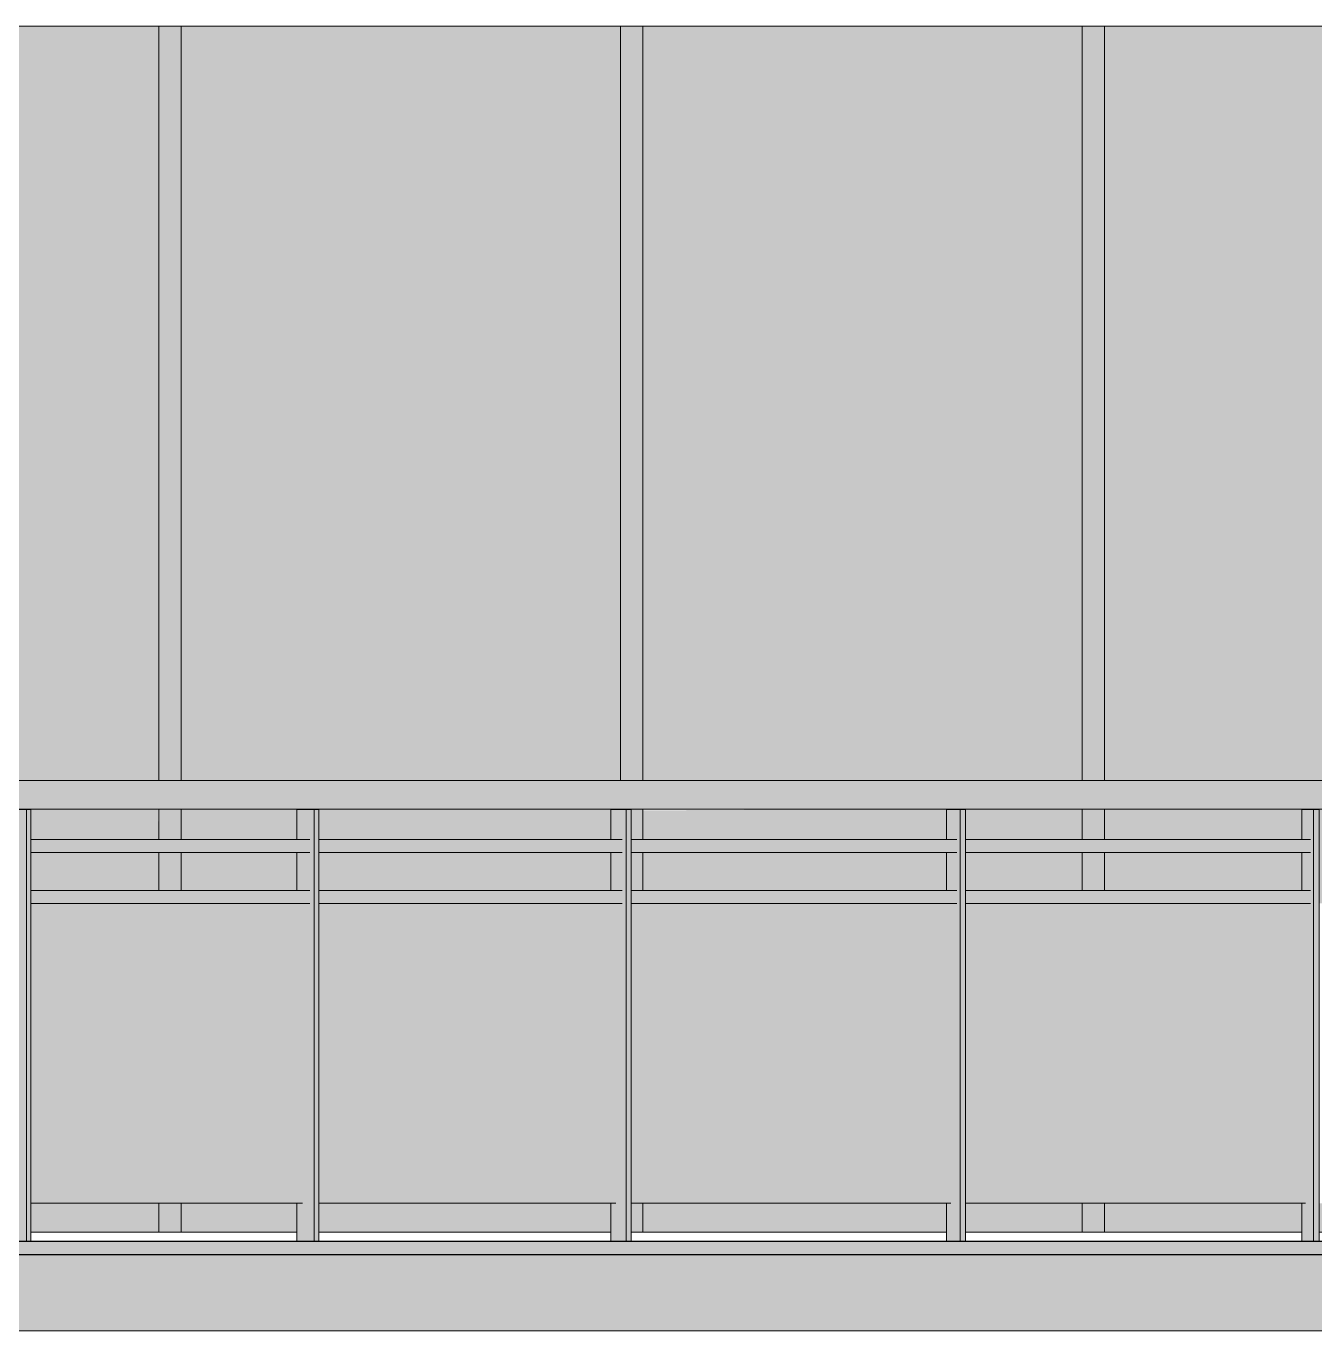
# Model space of a CAD drawing. Header units: inches. Extents: x -55396 to -733, y -290 to 853.
# Drawn here: x -12401.1 to -12300.1, y -6 to 96.3 of the extents above; entities that cross this region are included whole.
import ezdxf

# ---------------------------------------------------------------- set-up
doc = ezdxf.new("R2010")
doc.units = ezdxf.units.IN
doc.header["$MEASUREMENT"] = 0
for name, color, linetype, lineweight in [('A-FLOR', 192, 'Continuous', 9), ('A-FLOR-HRAL', 11, 'Continuous', 9), ('A-GLAZ-CURT', 52, 'Continuous', 9), ('A-GLAZ-CWMG', 51, 'Continuous', 9), ('C-BLDG-PADS', 91, 'Continuous', 9)]:
    doc.layers.add(name, color=color, linetype=linetype, lineweight=lineweight)

# ---------------------------------------------------------------- blocks, each defined once
blk = doc.blocks.new('Railing - 2_ x 1_2_-V399-Section 6')
at = {"layer": 'A-FLOR-HRAL'}
for points in [[(-24509.43575863983, 1.000000000000455), (-24508.43819923919, 1.000000000000455), (-24508.43819923919, 34.86924497137738), (-24509.91384952283, 34.86924497137738), (-24509.91384952283, 32.50000000000045), (-24508.77990555498, 32.48263137932712), (-24508.77990555498, 31.5), (-24509.91384952283, 31.5), (-24509.91384952283, 28.50000000000068), (-24508.77990555498, 28.50000000000068), (-24508.77990555498, 27.50000000000022), (-24509.43575863983, 27.50000000000022), (-24509.43575863983, 3.999999999999772), (-24509.91384952283, 3.999999999999772), (-24509.91384952283, 1.000000000000455)], [(-24508.43819923919, 1.000000000000455), (-24508.10070329103, 1.000000000000455), (-24508.10070329103, 34.86924497137738), (-24508.43819923919, 34.86924497137738), (-24508.43819923919, 17.83475637932656)]]:
    blk.add_hatch(color=256, dxfattribs=at).paths.add_polyline_path(points, flags=0)
for p, q in [((-24508.43819923919, 34.86924497137723), (-24509.91384952282, 34.86924497137723)), ((-24509.91384952282, 34.86924497137723), (-24509.91384952282, 32.50000000000032)), ((-24508.10070329103, 34.86924497137723), (-24508.43819923919, 34.86924497137723)), ((-24508.43819923919, 1.0000000000003), (-24508.43819923919, 34.86924497137723)), ((-24508.10070329103, 1.0000000000003), (-24508.10070329103, 34.86924497137723)), ((-24509.91384952282, 31.50000000000002), (-24509.91384952282, 28.50000000000042)), ((-24509.91384952282, 3.999999999999905), (-24509.91384952282, 1.0000000000003))]:
    blk.add_line(p, q, dxfattribs=at)
blk = doc.blocks.new('Railing - 2_ 8_-V400-Section 6')
at = {"layer": 'A-FLOR-HRAL'}
blk.add_hatch(color=256, dxfattribs=at).paths.add_polyline_path([(-24497.70386860116, 3.999999999999999), (-24486.80937958358, 3.999999999999999), (-24486.80937958358, 27.50000000000045), (-24508.10070329103, 27.50000000000045), (-24508.10070329103, 3.999999999999999)], flags=0)
blk.add_line((-24508.10070329103, 4.000000000000002), (-24486.80937958358, 4.000000000000002), dxfattribs=at)
blk = doc.blocks.new('Railing - 2_ x 1_2_-V401-Section 6')
at = {"layer": 'A-FLOR-HRAL'}
for points in [[(-24486.80937958358, 1.000000000000455), (-24485.89677241777, 1.000000000000455), (-24485.89677241777, 34.86924497137738), (-24487.24675621042, 34.86924497137738), (-24487.24675621042, 32.50000000000045), (-24486.19679288736, 32.48263137932712), (-24486.19679288736, 31.5), (-24487.24675621042, 31.5), (-24487.24675621042, 28.50000000000068), (-24486.19679288735, 28.50000000000068), (-24486.19679288736, 27.50000000000022), (-24486.80937958358, 27.50000000000022), (-24486.80937958358, 3.999999999999772), (-24487.24675621042, 3.999999999999772), (-24487.24675621042, 1.000000000000455)], [(-24485.89677241777, 1.000000000000455), (-24485.52785984686, 1.000000000000455), (-24485.52785984686, 34.86924497137738), (-24485.89677241777, 34.86924497137738), (-24485.89677241777, 17.83475637932656)]]:
    blk.add_hatch(color=256, dxfattribs=at).paths.add_polyline_path(points, flags=0)
for p, q in [((-24485.89677241777, 34.86924497137723), (-24487.24675621042, 34.86924497137723)), ((-24487.24675621042, 34.86924497137723), (-24487.24675621042, 32.50000000000032)), ((-24485.52785984686, 34.86924497137723), (-24485.89677241777, 34.86924497137723)), ((-24485.89677241777, 1.0000000000003), (-24485.89677241777, 34.86924497137723)), ((-24485.52785984686, 1.0000000000003), (-24485.52785984686, 34.86924497137723)), ((-24487.24675621042, 31.50000000000002), (-24487.24675621042, 28.50000000000042)), ((-24487.24675621042, 3.999999999999905), (-24487.24675621042, 1.0000000000003))]:
    blk.add_line(p, q, dxfattribs=at)
blk = doc.blocks.new('Railing - 2_ 8_-V402-Section 6')
at = {"layer": 'A-FLOR-HRAL'}
blk.add_hatch(color=256, dxfattribs=at).paths.add_polyline_path([(-24485.52785984686, 3.999999999999999), (-24462.2609547361, 3.999999999999999), (-24462.2609547361, 27.50000000000045), (-24485.52785984686, 27.50000000000045), (-24485.52785984686, 17.83475637932679)], flags=0)
blk.add_line((-24485.52785984686, 4.000000000000002), (-24462.2609547361, 4.000000000000002), dxfattribs=at)
blk = doc.blocks.new('Railing - 2_ x 1_2_-V403-Section 6')
at = {"layer": 'A-FLOR-HRAL'}
for points in [[(-24462.2609547361, 1.000000000000455), (-24461.44050578187, 1.000000000000455), (-24461.44050578187, 34.86924497137738), (-24462.6541635663, 34.86924497137738), (-24462.6541635663, 32.50000000000045), (-24461.73406942337, 32.48263137932712), (-24461.73406942337, 31.5), (-24462.6541635663, 31.5), (-24462.6541635663, 28.50000000000068), (-24461.73406942337, 28.50000000000068), (-24461.73406942337, 27.50000000000022), (-24462.2609547361, 27.50000000000022), (-24462.2609547361, 3.999999999999772), (-24462.6541635663, 3.999999999999772), (-24462.6541635663, 1.000000000000455)], [(-24461.44050578187, 1.000000000000455), (-24461.04308953423, 1.000000000000455), (-24461.04308953423, 34.86924497137738), (-24461.44050578187, 34.86924497137738), (-24461.44050578187, 17.83475637932656)]]:
    blk.add_hatch(color=256, dxfattribs=at).paths.add_polyline_path(points, flags=0)
for p, q in [((-24461.44050578187, 34.86924497137723), (-24462.65416356631, 34.86924497137723)), ((-24462.65416356631, 34.86924497137723), (-24462.65416356631, 32.4852365899496)), ((-24461.04308953423, 34.86924497137723), (-24461.44050578187, 34.86924497137723)), ((-24461.44050578187, 1.0000000000003), (-24461.44050578187, 34.86924497137723)), ((-24461.04308953423, 1.0000000000003), (-24461.04308953423, 34.86924497137723)), ((-24462.65416356631, 31.50000000000002), (-24462.65416356631, 28.4852365899497)), ((-24462.65416356631, 3.999999999999905), (-24462.65416356631, 1.0000000000003))]:
    blk.add_line(p, q, dxfattribs=at)
blk = doc.blocks.new('Railing - 2_ 8_-V404-Section 6')
at = {"layer": 'A-FLOR-HRAL'}
blk.add_hatch(color=256, dxfattribs=at).paths.add_polyline_path([(-24461.04308953422, 3.999999999999999), (-24435.98431928187, 3.999999999999999), (-24435.98431928187, 27.50000000000045), (-24461.04308953422, 27.50000000000045), (-24461.04308953422, 17.83475637932679)], flags=0)
blk.add_line((-24461.04308953423, 4.000000000000002), (-24435.98431928187, 4.000000000000002), dxfattribs=at)
blk = doc.blocks.new('Railing - 2_ x 1_2_-V405-Section 6')
at = {"layer": 'A-FLOR-HRAL'}
for points in [[(-24435.98431928186, 1.000000000000455), (-24435.26250683161, 1.000000000000455), (-24435.26250683161, 34.86924497137738), (-24436.33025552533, 34.86924497137738), (-24436.33025552533, 32.50000000000045), (-24435.49761576, 32.48263137932712), (-24435.49761576, 31.5), (-24436.33025552533, 31.5), (-24436.33025552533, 28.50000000000068), (-24435.49761576, 28.50000000000068), (-24435.49761576, 27.50000000000022), (-24435.98431928186, 27.50000000000022), (-24435.98431928186, 3.999999999999772), (-24436.33025552533, 3.999999999999772), (-24436.33025552533, 1.000000000000455)], [(-24435.26250683161, 1.000000000000455), (-24434.83972491922, 1.000000000000455), (-24434.83972491922, 34.86924497137738), (-24435.26250683161, 34.86924497137738), (-24435.26250683161, 17.83475637932656)]]:
    blk.add_hatch(color=256, dxfattribs=at).paths.add_polyline_path(points, flags=0)
for p, q in [((-24435.26250683161, 34.86924497137723), (-24436.33025552533, 34.86924497137723)), ((-24436.33025552533, 34.86924497137723), (-24436.33025552533, 32.50000000000032)), ((-24434.83972491922, 34.86924497137723), (-24435.26250683161, 34.86924497137723)), ((-24435.26250683161, 1.0000000000003), (-24435.26250683161, 34.86924497137723)), ((-24434.83972491922, 1.0000000000003), (-24434.83972491922, 34.86924497137723)), ((-24436.33025552533, 31.50000000000002), (-24436.33025552533, 28.50000000000042)), ((-24436.33025552533, 3.999999999999905), (-24436.33025552533, 1.0000000000003))]:
    blk.add_line(p, q, dxfattribs=at)
blk = doc.blocks.new('Railing - 2_ 8_-V406-Section 6')
at = {"layer": 'A-FLOR-HRAL'}
blk.add_hatch(color=256, dxfattribs=at).paths.add_polyline_path([(-24408.18695441411, 3.999999999999999), (-24408.18695441411, 27.50000000000045), (-24434.83972491922, 27.50000000000045), (-24434.83972491922, 3.999999999999999), (-24428.58536860116, 3.999999999999999)], flags=0)
blk.add_line((-24434.83972491923, 4.000000000000002), (-24408.18695441411, 4.000000000000002), dxfattribs=at)
blk = doc.blocks.new('Railing - 2_ x 1_2_-V407-Section 6')
at = {"layer": 'A-FLOR-HRAL'}
for points in [[(-24408.1869544141, 1.000000000000455), (-24407.56947792311, 1.000000000000455), (-24407.56947792311, 34.86924497137738), (-24408.48288654669, 34.86924497137738), (-24408.48288654669, 32.50000000000045), (-24407.7931561731, 32.48263137932712), (-24407.7931561731, 31.5), (-24408.48288654669, 31.5), (-24408.48288654669, 28.50000000000068), (-24407.79315617309, 28.50000000000068), (-24407.79315617309, 27.50000000000022), (-24408.1869544141, 27.50000000000022), (-24408.1869544141, 3.999999999999772), (-24408.48288654669, 3.999999999999772), (-24408.48288654669, 1.000000000000455)], [(-24407.56947792311, 1.000000000000455), (-24407.12466864612, 1.000000000000455), (-24407.12466864612, 34.86924497137738), (-24407.56947792311, 34.86924497137738), (-24407.56947792311, 17.83475637932656)]]:
    blk.add_hatch(color=256, dxfattribs=at).paths.add_polyline_path(points, flags=0)
for p, q in [((-24407.56947792312, 34.86924497137723), (-24408.48288654669, 34.86924497137723)), ((-24408.48288654669, 34.86924497137723), (-24408.48288654669, 32.50000000000032)), ((-24407.12466864612, 34.86924497137723), (-24407.56947792312, 34.86924497137723)), ((-24407.56947792312, 1.0000000000003), (-24407.56947792312, 34.86924497137723)), ((-24407.12466864612, 1.0000000000003), (-24407.12466864612, 34.86924497137723)), ((-24408.48288654669, 31.50000000000002), (-24408.48288654669, 28.50000000000041)), ((-24408.48288654669, 3.999999999999905), (-24408.48288654669, 1.0000000000003))]:
    blk.add_line(p, q, dxfattribs=at)
blk = doc.blocks.new('Railing - Railing-939582-Section 6')
at = {"layer": 'A-FLOR-HRAL'}
for points in [[(-24419.94555610116, 36.00000000000068), (-24243.39022535247, 36.00000000000068), (-24243.39022535247, 37.11883713228939), (-24328.18252567768, 37.124992169827), (-24533.87190946625, 37.12419144677664), (-24568.64591302715, 37.11252122219866), (-24568.16671687532, 37.01172861677332), (-24567.72703635138, 36.80098476678744), (-24567.37797879453, 36.46036218296808), (-24567.23258854645, 36.00000000000068), (-24421.11097294041, 36.00000000000068)], [(-24359.72592668087, 34.87500001865464), (-24243.39022535247, 34.93006141916862), (-24243.39022535247, 36.00000000000068), (-24567.23258854645, 36.00000000000068), (-24567.37779803623, 35.53991099883387), (-24567.72713174982, 35.19895147756687), (-24568.1682856538, 34.98775498169811), (-24568.64739762289, 34.88732805369818), (-24554.37330947896, 34.87578750854549), (-24497.38937529983, 34.88480342398611), (-24452.90526280072, 34.87501254166545), (-24359.72618662229, 34.87500205119726)]]:
    blk.add_hatch(color=256, dxfattribs=at).paths.add_polyline_path(points, flags=0)
h = blk.add_hatch(color=256, dxfattribs=at)
h.paths.add_polyline_path([(-24568.33926166287, 31.5), (-24563.29777633917, 31.5), (-24563.29777633917, 32.50000000000045), (-24568.33926166287, 32.50000000000045)], flags=0)
h.paths.add_polyline_path([(-24562.5256110641, 31.5), (-24547.46083620386, 31.5), (-24547.46083620386, 32.50000000000045), (-24562.64911015497, 32.47875704967532), (-24562.64911015497, 31.5)], flags=0)
h.paths.add_polyline_path([(-24243.39022535247, 31.5), (-24243.39022535247, 32.50000000000045), (-24253.85224274645, 32.48263137932712), (-24253.85224274645, 31.5), (-24247.14930610116, 31.5)], flags=0)
h.paths.add_polyline_path([(-24546.81416985913, 31.5), (-24529.24858553323, 31.5), (-24529.24858553323, 32.50000000000045), (-24546.81416985913, 32.48263137932712), (-24546.81416985913, 31.9000212952335)], flags=0)
h.paths.add_polyline_path([(-24254.36597444854, 31.5), (-24254.36597444854, 32.50000000000045), (-24285.66651561135, 32.48263137932712), (-24285.66651561135, 31.5), (-24255.78911860116, 31.5)], flags=0)
h.paths.add_polyline_path([(-24527.2846862034, 31.5), (-24508.77990555498, 31.5), (-24508.77990555498, 32.50000000000045), (-24528.58338393916, 32.48263137932712), (-24528.58338393916, 31.5)], flags=0)
h.paths.add_polyline_path([(-24508.10070329103, 31.5), (-24486.19679288736, 31.5), (-24486.19679288736, 32.50000000000045), (-24508.10070329103, 32.48263137932712), (-24508.10070329103, 31.76675217018555)], flags=0)
h.paths.add_polyline_path([(-24286.21652220096, 31.5), (-24286.21652220096, 32.50000000000045), (-24317.14697347299, 32.48263137932712), (-24317.14697347299, 31.5), (-24290.34836860116, 31.5)], flags=0)
h.paths.add_polyline_path([(-24482.65964595175, 31.5), (-24461.73406942337, 31.5), (-24461.73406942337, 32.50000000000045), (-24485.52785984686, 32.48263137932712), (-24485.52785984686, 31.5)], flags=0)
h.paths.add_polyline_path([(-24321.30825627775, 31.5), (-24317.7294021659, 31.5), (-24317.7294021659, 32.50000000000045), (-24348.04504558219, 32.48263137932712), (-24348.04504558219, 31.5), (-24324.90761860116, 31.5)], flags=0)
h.paths.add_polyline_path([(-24461.04308953423, 31.5), (-24435.49761576001, 31.5), (-24435.49761576001, 32.50000000000045), (-24461.04308953423, 32.48263137932712), (-24461.04308953423, 32.36122292497338)], flags=0)
h.paths.add_polyline_path([(-24434.83972491923, 31.5), (-24407.7931561731, 31.5), (-24407.7931561731, 32.50000000000045), (-24434.83972491923, 32.48263137932712), (-24434.83972491923, 32.07374629711853)], flags=0)
h.paths.add_polyline_path([(-24348.65982985842, 31.5), (-24348.65982985842, 32.50000000000045), (-24378.11675972711, 32.48263137932712), (-24378.11675972711, 31.5), (-24350.82705610116, 31.5)], flags=0)
h.paths.add_polyline_path([(-24407.12466864612, 31.5), (-24378.74657552584, 31.5), (-24378.74657552584, 32.50000000000045), (-24407.12466864612, 32.48263137932712)], flags=0)
h = blk.add_hatch(color=256, dxfattribs=at)
h.paths.add_polyline_path([(-24568.33926166287, 27.50000000000022), (-24563.29777633917, 27.50000000000022), (-24563.29777633917, 28.50000000000068), (-24568.33926166287, 28.50000000000068)], flags=0)
h.paths.add_polyline_path([(-24407.7931561731, 27.50000000000022), (-24407.7931561731, 28.50000000000068), (-24434.83972491923, 28.50000000000068), (-24434.83972491923, 27.50000000000022), (-24411.30574360116, 27.50000000000022)], flags=0)
h.paths.add_polyline_path([(-24549.63733564262, 27.50000000000022), (-24547.46083620386, 27.50000000000022), (-24547.46083620386, 28.50000000000068), (-24562.64911015497, 28.47875704967555), (-24562.64911015497, 27.50000000000022), (-24556.28887969486, 27.50000000000022)], flags=0)
h.paths.add_polyline_path([(-24395.52196205424, 27.50000000000022), (-24378.74657552584, 27.50000000000022), (-24378.74657552584, 28.50000000000068), (-24407.12466864612, 28.4868845757071), (-24407.12466864612, 27.50000000000022)], flags=0)
h.paths.add_polyline_path([(-24243.39022535247, 27.50000000000022), (-24243.39022535247, 28.50000000000068), (-24253.85224274645, 28.50000000000068), (-24253.85224274645, 27.50000000000022)], flags=0)
h.paths.add_polyline_path([(-24254.36597444854, 27.50000000000022), (-24254.36597444854, 28.50000000000068), (-24285.66651561135, 28.50000000000068), (-24285.66651561135, 27.50000000000022), (-24255.78911860116, 27.50000000000022)], flags=0)
h.paths.add_polyline_path([(-24535.12561974569, 27.50000000000022), (-24529.24858553323, 27.50000000000022), (-24529.24858553323, 28.50000000000068), (-24546.81416985913, 28.50000000000068), (-24546.81416985913, 27.50000000000022), (-24542.57979691374, 27.50000000000022)], flags=0)
h.paths.add_polyline_path([(-24441.18507821553, 27.50000000000022), (-24435.49761576001, 27.50000000000022), (-24435.49761576001, 28.50000000000068), (-24461.04308953423, 28.50000000000068), (-24461.04308953423, 27.50000000000022), (-24445.86499360116, 27.50000000000022)], flags=0)
h.paths.add_polyline_path([(-24378.11675972711, 27.50000000000022), (-24348.65982985842, 27.50000000000022), (-24348.65982985842, 28.50000000000068), (-24378.11675972711, 28.50000000000068), (-24378.11675972711, 27.60000637932694)], flags=0)
h.paths.add_polyline_path([(-24519.06739107855, 27.50000000000022), (-24508.77990555498, 27.50000000000022), (-24508.77990555498, 28.50000000000068), (-24528.58338393916, 28.50000000000068), (-24528.58338393916, 27.50000000000022), (-24527.2846862034, 27.50000000000022)], flags=0)
h.paths.add_polyline_path([(-24286.21652220096, 27.50000000000022), (-24286.21652220096, 28.50000000000068), (-24317.14697347299, 28.50000000000068), (-24317.14697347299, 27.50000000000022), (-24290.34836860116, 27.50000000000022)], flags=0)
h.paths.add_polyline_path([(-24508.10070329103, 27.50000000000022), (-24486.19679288736, 27.50000000000022), (-24486.19679288736, 28.50000000000068), (-24508.10070329103, 28.50000000000068), (-24508.10070329103, 27.60000637932694)], flags=0)
h.paths.add_polyline_path([(-24321.30825627775, 27.50000000000022), (-24317.7294021659, 27.50000000000022), (-24317.7294021659, 28.50000000000068), (-24348.04504558219, 28.50000000000068), (-24348.04504558219, 27.50000000000022), (-24324.90761860116, 27.50000000000022)], flags=0)
h.paths.add_polyline_path([(-24463.14461860116, 27.50000000000022), (-24461.73406942337, 27.50000000000022), (-24461.73406942337, 28.50000000000068), (-24485.52785984686, 28.50000000000068), (-24485.52785984686, 27.50000000000022), (-24472.73340909562, 27.50000000000022)], flags=0)
for p, q in [((-24508.13484634281, 32.5), (-24486.23436253416, 32.5)), ((-24485.56164897966, 32.5), (-24461.74373587019, 32.5)), ((-24461.0601283096, 32.5), (-24435.52944168668, 32.5)), ((-24434.87084808619, 32.5), (-24407.79788782741, 32.5)), ((-24486.23436253415, 31.5), (-24508.1348463428, 31.5)), ((-24461.74373587018, 31.5), (-24485.56164897966, 31.5)), ((-24435.52944168667, 31.5), (-24461.06012830959, 31.5)), ((-24407.7978878274, 31.5), (-24434.87084808618, 31.5)), ((-24508.13484634281, 28.5), (-24486.23436253416, 28.5)), ((-24485.56164897966, 28.5), (-24461.74373587019, 28.5)), ((-24461.0601283096, 28.5), (-24435.52944168668, 28.5)), ((-24434.87084808619, 28.5), (-24407.79788782741, 28.5)), ((-24486.23436253415, 27.5), (-24508.1348463428, 27.5)), ((-24461.74373587018, 27.5), (-24485.56164897966, 27.5)), ((-24435.52944168667, 27.5), (-24461.06012830959, 27.5)), ((-24407.7978878274, 27.5), (-24434.87084808618, 27.5))]:
    blk.add_line(p, q, dxfattribs=at)
at = {"layer": 'A-FLOR-HRAL', "flags": 128}
for points in [[(-24405.38630014049, 37.12499999999999), (-24416.01268589747, 37.12499999999999), (-24426.44721561235, 37.12499999999999), (-24436.67829214091, 37.12499999999999), (-24446.69454446084, 37.12499999999999), (-24456.48484030974, 37.12499999999999), (-24466.03829855773, 37.12499999999999), (-24475.34430130097, 37.12499999999999), (-24484.39250566258, 37.12499999999999), (-24493.17285528798, 37.12499999999999), (-24501.67559152163, 37.12499999999999), (-24509.89126425307, 37.12499999999999), (-24517.81074241993, 37.12499999999999), (-24525.42522415637, 37.12499999999999), (-24532.7262465757, 37.12499999999999), (-24539.7056951761, 37.12499999999999), (-24546.35581285936, 37.12499999999999), (-24552.66920855218, 37.12499999999999), (-24558.63886542078, 37.12499999999999), (-24564.25814866958, 37.12499999999999), (-24568.89234012084, 37.12499999999999)], [(-24405.38630014049, 34.87499999999999), (-24416.01268589747, 34.87499999999999), (-24426.44721561235, 34.87499999999999), (-24436.67829214091, 34.87499999999999), (-24446.69454446084, 34.87499999999999), (-24456.48484030974, 34.87499999999999), (-24466.03829855773, 34.87499999999999), (-24475.34430130097, 34.87499999999999), (-24484.39250566258, 34.87499999999999), (-24493.17285528798, 34.87499999999999), (-24501.67559152163, 34.87499999999999), (-24509.89126425307, 34.87499999999999), (-24517.81074241993, 34.87499999999999), (-24525.42522415637, 34.87499999999999), (-24532.7262465757, 34.87499999999999), (-24539.7056951761, 34.87499999999999), (-24546.35581285936, 34.87499999999999), (-24552.66920855218, 34.87499999999999), (-24558.63886542078, 34.87499999999999), (-24564.25814866958, 34.87499999999999), (-24568.89233863889, 34.87499999999999)]]:
    blk.add_lwpolyline(points, dxfattribs=at)
for name in ['Railing - 2_ x 1_2_-V399-Section 6', 'Railing - 2_ x 1_2_-V401-Section 6', 'Railing - 2_ x 1_2_-V403-Section 6', 'Railing - 2_ x 1_2_-V405-Section 6', 'Railing - 2_ x 1_2_-V407-Section 6', 'Railing - 2_ 8_-V400-Section 6', 'Railing - 2_ 8_-V402-Section 6', 'Railing - 2_ 8_-V404-Section 6', 'Railing - 2_ 8_-V406-Section 6']:
    blk.add_blockref(name, (0, 0))
blk = doc.blocks.new('System Panel - Interior Glazing-V466-Section 6')
at = {"layer": 'A-GLAZ-CURT'}
h = blk.add_hatch(color=256, dxfattribs=at)
h.paths.add_polyline_path([(-24509.91384952283, 1.750000000000682), (-24509.91384952283, 4), (-24528.39022535241, 4), (-24528.39022535241, 1.750000000000682)], flags=0)
h.paths.add_polyline_path([(-24508.10070329103, 1.750000000000682), (-24498.07772535241, 1.750000000000682), (-24498.07772535241, 4), (-24508.10070329103, 4)], flags=0)
h.paths.add_polyline_path([(-24509.91384952283, 28.50000000000091), (-24509.91384952283, 31.50000000000022), (-24528.39022535241, 31.50000000000022), (-24528.39022535241, 28.50000000000091), (-24510.48462810913, 28.50000000000091)], flags=0)
h.paths.add_polyline_path([(-24506.34368110116, 28.50000000000091), (-24498.07772535241, 28.50000000000091), (-24498.07772535241, 31.50000000000022), (-24508.10070329103, 31.50000000000022), (-24508.10070329103, 28.50000000000091)], flags=0)
h.paths.add_polyline_path([(-24519.3659642361, 32.50000000000068), (-24509.91384952283, 32.56650289520258), (-24509.91384952283, 34.86924497137761), (-24508.10070329103, 34.86924497137761), (-24508.10070329103, 32.50000000000068), (-24498.07772535241, 32.50000000000068), (-24498.14757895823, 34.88391825201734), (-24528.39022535241, 34.87952434731733), (-24528.39022535241, 32.50000000000068), (-24520.66732980373, 32.50000000000068)], flags=0)
h.paths.add_polyline_path([(-24522.91307553369, 37.11044385616673), (-24514.05754692084, 37.12404582896283), (-24498.07772535241, 37.12417486975504), (-24498.07772535241, 96.25000000000067), (-24528.39022535241, 96.25000000000067), (-24528.38694229257, 37.12432901281181), (-24523.54871829789, 37.11057831321272)], flags=0)
for p, q in [((-24498.07772535241, 96.24999999999997), (-24528.39022535242, 96.24999999999997)), ((-24528.39022535242, 1.75), (-24509.91384952283, 1.75)), ((-24508.10070329103, 1.75), (-24498.07772535241, 1.75))]:
    blk.add_line(p, q, dxfattribs=at)
blk = doc.blocks.new('System Panel - Interior Glazing-V467-Section 6')
at = {"layer": 'A-GLAZ-CURT'}
h = blk.add_hatch(color=256, dxfattribs=at)
h.paths.add_polyline_path([(-24463.14461860116, 1.750000000000682), (-24462.6541635663, 1.750000000000682), (-24462.6541635663, 4), (-24485.52785984686, 4), (-24485.52785984686, 1.750000000000682)], flags=0)
h.paths.add_polyline_path([(-24496.32772535241, 1.750000000000682), (-24487.24675621042, 1.750000000000682), (-24487.24675621042, 4), (-24496.32772535241, 4)], flags=0)
h.paths.add_polyline_path([(-24489.06405610116, 28.50000000000091), (-24487.24675621042, 28.50000000000091), (-24487.24675621042, 31.50000000000022), (-24496.32772535241, 31.50000000000022), (-24496.32772535241, 28.50000000000091), (-24492.26868102633, 28.50000000000091)], flags=0)
h.paths.add_polyline_path([(-24482.65964595175, 28.50000000000091), (-24462.6541635663, 28.50000000000091), (-24462.6541635663, 31.50000000000022), (-24485.52785984686, 31.50000000000022), (-24485.52785984686, 28.50000000000091)], flags=0)
h.paths.add_polyline_path([(-24494.8260651223, 32.50000000000068), (-24487.24675621042, 32.50000000000068), (-24487.24675621042, 34.86924497137761), (-24485.52785984686, 34.86924497137761), (-24485.52785984686, 32.50000000000068), (-24462.6541635663, 32.50000000000068), (-24462.6541635663, 34.86924497137761), (-24496.32772535241, 34.8782588110073), (-24496.32772535241, 32.50000000000068), (-24495.97031170871, 32.50000000000068)], flags=0)
h.paths.add_polyline_path([(-24472.79509402109, 37.11458876630626), (-24461.89022535241, 37.12336045739584), (-24461.89022535241, 96.25000000000067), (-24496.32772535241, 96.25000000000067), (-24496.32772535241, 37.12327235430779), (-24473.02258709626, 37.11507377254201)], flags=0)
for p, q in [((-24461.89022535241, 96.24999999999997), (-24496.32772535241, 96.24999999999997)), ((-24496.32772535241, 1.75), (-24487.24675621042, 1.75)), ((-24485.52785984686, 1.75), (-24462.65416356631, 1.75))]:
    blk.add_line(p, q, dxfattribs=at)
blk = doc.blocks.new('System Panel - Interior Glazing-V468-Section 6')
at = {"layer": 'A-GLAZ-CURT'}
h = blk.add_hatch(color=256, dxfattribs=at)
h.paths.add_polyline_path([(-24428.58536860116, 1.750000000000682), (-24425.70272535241, 1.750000000000682), (-24425.70272535241, 4), (-24434.83972491922, 4), (-24434.83972491922, 1.750000000000682)], flags=0)
h.paths.add_polyline_path([(-24460.14022535241, 1.750000000000682), (-24436.33025552533, 1.750000000000682), (-24436.33025552533, 4), (-24460.14022535241, 4)], flags=0)
h.paths.add_polyline_path([(-24441.18507821553, 28.50000000000091), (-24436.33025552533, 28.50000000000091), (-24436.33025552533, 31.50000000000022), (-24460.14022535241, 31.50000000000022), (-24460.14022535241, 28.50000000000091), (-24445.86499360116, 28.50000000000091)], flags=0)
h.paths.add_polyline_path([(-24430.125567543, 28.50000000000091), (-24425.70272535241, 28.50000000000091), (-24425.70272535241, 31.50000000000022), (-24434.83972491922, 31.50000000000022), (-24434.83972491922, 28.50000000000091)], flags=0)
h.paths.add_polyline_path([(-24449.0544811483, 32.50000000000068), (-24436.33025552533, 32.50000000000068), (-24436.33025552533, 34.86924497137761), (-24434.83972491922, 34.86924497137761), (-24434.83972491922, 32.50000000000068), (-24425.70272535241, 32.50000000000068), (-24425.70272535241, 34.87772144605583), (-24444.72774611712, 34.87629593516272), (-24460.14022535241, 34.78739881115962), (-24460.14022535241, 32.50000000000068), (-24449.630335773, 32.50000000000068)], flags=0)
h.paths.add_polyline_path([(-24431.99586850807, 37.11140967982578), (-24425.70272535241, 37.15603924902461), (-24425.70272535241, 96.25000000000067), (-24460.14022535241, 96.25000000000067), (-24460.14022535241, 37.11579703221991), (-24432.21454168625, 37.11202700918874)], flags=0)
for p, q in [((-24425.70272535241, 96.24999999999997), (-24460.14022535241, 96.24999999999997)), ((-24460.14022535241, 1.75), (-24436.33025552534, 1.75)), ((-24434.83972491923, 1.75), (-24425.70272535241, 1.75))]:
    blk.add_line(p, q, dxfattribs=at)
blk = doc.blocks.new('System Panel - Interior Glazing-V469-Section 6')
at = {"layer": 'A-GLAZ-CURT'}
h = blk.add_hatch(color=256, dxfattribs=at)
h.paths.add_polyline_path([(-24389.51522535241, 1.750000000000682), (-24389.51522535241, 4), (-24407.12466864612, 4), (-24407.12466864612, 1.750000000000682), (-24394.02611860116, 1.750000000000682)], flags=0)
h.paths.add_polyline_path([(-24423.95272535241, 1.750000000000682), (-24408.48288654669, 1.750000000000682), (-24408.48288654669, 4), (-24423.95272535241, 4)], flags=0)
h.paths.add_polyline_path([(-24395.52196205424, 28.50000000000091), (-24389.51522535241, 28.50000000000091), (-24389.51522535241, 31.50000000000022), (-24407.12466864612, 31.50000000000022), (-24407.12466864612, 28.50000000000091), (-24402.66593110116, 28.50000000000091)], flags=0)
h.paths.add_polyline_path([(-24423.95272535241, 28.50000000000091), (-24408.48288654669, 28.50000000000091), (-24408.48288654669, 31.50000000000022), (-24423.95272535241, 31.50000000000022)], flags=0)
h.paths.add_polyline_path([(-24391.62273811103, 32.50000000000068), (-24389.51522535241, 32.50000000000068), (-24389.51522535241, 34.88104743779581), (-24423.95272535241, 34.8750084371361), (-24423.95272535241, 32.50000000000068), (-24408.48288654669, 32.50000000000068), (-24408.48288654669, 34.86924497137761), (-24407.12466864612, 34.86924497137761), (-24407.12466864612, 32.50000000000068), (-24391.67846735227, 32.50000000000068)], flags=0)
h.paths.add_polyline_path([(-24419.70430962338, 37.10659491803903), (-24389.51522535241, 37.12461922514034), (-24389.51522535241, 96.25000000000067), (-24423.95272535241, 96.25000000000067), (-24423.95272535241, 37.111954464782), (-24419.94555610116, 37.10689926014037)], flags=0)
for p, q in [((-24389.51522535241, 96.24999999999997), (-24423.95272535241, 96.24999999999997)), ((-24423.95272535241, 1.75), (-24408.4828865467, 1.75)), ((-24407.12466864612, 1.75), (-24389.51522535241, 1.75))]:
    blk.add_line(p, q, dxfattribs=at)
blk = doc.blocks.new('Rectangular Mullion - Interior 1_75_ x 4_5_-V511-Section 6')
at = {"layer": 'A-GLAZ-CWMG'}
h = blk.add_hatch(color=256, dxfattribs=at)
h.paths.add_polyline_path([(-24496.32772535241, 1.750000000000682), (-24496.32772535241, 4), (-24498.07772535241, 4), (-24498.07772535241, 1.750000000000682), (-24497.70386860116, 1.750000000000682)], flags=0)
h.paths.add_polyline_path([(-24498.07772535241, 28.50000000000091), (-24496.32772535241, 28.50000000000091), (-24496.32772535241, 31.50000000000022), (-24498.07772535241, 31.50000000000022)], flags=0)
h.paths.add_polyline_path([(-24497.70386860116, 32.50000000000068), (-24496.32772535241, 32.50000000000068), (-24496.32772535241, 34.88269926171301), (-24498.07772535241, 34.87827219057726), (-24498.07772535241, 32.50000000000068), (-24497.71006686053, 32.50000000000068)], flags=0)
h.paths.add_polyline_path([(-24496.32772535241, 37.12327235430779), (-24496.32772535241, 96.25000000000067), (-24498.07772535241, 96.25000000000067), (-24498.07772535241, 37.1236414178877), (-24497.70386860116, 37.12356257393912)], flags=0)
for p, q in [((-24498.07772535241, 96.24999999999997), (-24496.32772535241, 96.24999999999997)), ((-24498.07772535241, 96.24999999999997), (-24498.07772535241, 37.1236414178873)), ((-24496.32772535241, 37.12327235430695), (-24496.32772535241, 96.24999999999997)), ((-24498.07772535241, 34.88399980326322), (-24498.07772535241, 32.49999999999994)), ((-24496.32772535241, 32.49999999999994), (-24496.32772535241, 34.88269926171291)), ((-24498.07772535241, 31.49999999999964), (-24498.07772535241, 28.50000000000003)), ((-24496.32772535241, 28.50000000000004), (-24496.32772535241, 31.49999999999964)), ((-24498.07772535241, 3.999999999999542), (-24498.07772535241, 1.75)), ((-24496.32772535241, 1.75), (-24496.32772535241, 3.999999999999542)), ((-24496.32772535241, 1.75), (-24498.07772535241, 1.75))]:
    blk.add_line(p, q, dxfattribs=at)
blk = doc.blocks.new('Rectangular Mullion - Interior 1_75_ x 4_5_-V512-Section 6')
at = {"layer": 'A-GLAZ-CWMG'}
h = blk.add_hatch(color=256, dxfattribs=at)
h.paths.add_polyline_path([(-24460.14022535241, 1.750000000000682), (-24460.14022535241, 4), (-24461.04308953423, 4), (-24461.04308953423, 1.750000000000682)], flags=0)
h.paths.add_polyline_path([(-24460.14022535241, 28.50000000000091), (-24460.14022535241, 31.50000000000022), (-24461.04308953423, 31.50000000000022), (-24461.04308953423, 28.50000000000091)], flags=0)
h.paths.add_polyline_path([(-24461.04308953423, 32.50000000000068), (-24460.14022535241, 32.50000000000068), (-24460.14022535241, 34.87582030633735), (-24461.04308953423, 34.86924497137761)], flags=0)
h.paths.add_polyline_path([(-24460.14022535241, 37.11579703221991), (-24460.14022535241, 96.25000000000067), (-24461.89022535241, 96.25000000000067), (-24461.89022535241, 37.11927064368592), (-24460.60539573743, 37.11672035861078)], flags=0)
for p, q in [((-24461.89022535241, 96.24999999999997), (-24460.14022535241, 96.24999999999997)), ((-24461.89022535241, 96.24999999999997), (-24461.89022535241, 37.11927064368561)), ((-24460.14022535241, 37.10074434714333), (-24460.14022535241, 96.24999999999997)), ((-24460.14022535241, 32.49999999999994), (-24460.14022535241, 34.87582030633698)), ((-24460.14022535241, 28.50000000000004), (-24460.14022535241, 31.49999999999964)), ((-24460.14022535241, 1.75), (-24460.14022535241, 3.999999999999542)), ((-24460.14022535241, 1.75), (-24461.04308953423, 1.75))]:
    blk.add_line(p, q, dxfattribs=at)
blk = doc.blocks.new('Rectangular Mullion - Interior 1_75_ x 4_5_-V513-Section 6')
at = {"layer": 'A-GLAZ-CWMG'}
h = blk.add_hatch(color=256, dxfattribs=at)
h.paths.add_polyline_path([(-24423.95272535241, 1.750000000000682), (-24423.95272535241, 4), (-24425.70272535241, 4), (-24425.70272535241, 1.750000000000682)], flags=0)
h.paths.add_polyline_path([(-24423.95272535241, 28.50000000000091), (-24423.95272535241, 31.50000000000022), (-24425.70272535241, 31.50000000000022), (-24425.70272535241, 28.50000000000091)], flags=0)
h.paths.add_polyline_path([(-24424.31798801813, 32.50000000000068), (-24423.95272535241, 32.50000000000068), (-24423.99160131395, 34.87710305055953), (-24425.70272535241, 34.8750084371361), (-24425.70272535241, 32.50000000000068), (-24425.0901940737, 32.50000000000068)], flags=0)
h.paths.add_polyline_path([(-24423.95272535241, 37.111954464782), (-24423.95272535241, 96.25000000000067), (-24425.70272535241, 96.25000000000067), (-24425.70272535241, 37.11416215993244), (-24423.99160131395, 37.11200350836634)], flags=0)
for p, q in [((-24425.70272535241, 96.24999999999997), (-24423.95272535241, 96.24999999999997)), ((-24425.70272535241, 96.24999999999997), (-24425.70272535241, 37.11416215993197)), ((-24423.95272535241, 37.11195446478163), (-24423.95272535241, 96.24999999999997)), ((-24425.70272535241, 34.87772144605581), (-24425.70272535241, 32.49999999999994)), ((-24423.95272535241, 32.49999999999994), (-24423.95272535241, 34.8771771727578)), ((-24425.70272535241, 31.49999999999964), (-24425.70272535241, 28.50000000000003)), ((-24423.95272535241, 28.50000000000004), (-24423.95272535241, 31.49999999999964)), ((-24425.70272535241, 3.999999999999542), (-24425.70272535241, 1.75)), ((-24423.95272535241, 1.75), (-24423.95272535241, 3.999999999999542)), ((-24423.95272535241, 1.75), (-24425.70272535241, 1.75))]:
    blk.add_line(p, q, dxfattribs=at)

msp = doc.modelspace()

# ---------------------------------------------------------------- hatches: boundary and pattern name
at = {"layer": 'A-FLOR'}
msp.add_hatch(color=256, dxfattribs=at).paths.add_polyline_path([(-11630.00775658792, 0), (-10800.36073374395, 0), (-10800.36073374395, 1.000000000000455), (-12461.49972730942, 1.000000000000455), (-12461.49972730942, 0), (-11664.56700658792, 0)], flags=0)
at = {"layer": 'C-BLDG-PADS'}
h = msp.add_hatch(dxfattribs=at)
h.set_pattern_fill('FP_28', color=256, style=0, pattern_type=2)
h.set_pattern_definition([(49.99999999999999, (-38141.46, 98.42), (55.08540092433552, -4.819842010399984), [5.76, -63.36]), (355, (-38141.46, 98.42), (-10.65568887076341, 57.76853117995548), [4.608000000000001, -50.688]), (100.451, (-38136.869, 98.01799999999999), (44.42946763329039, 52.94866132228842), [4.895, -53.848]), (46.184, (-38141.46, 113.78), (81.96444173651602, -12.71212223907837), [8.64, -95.04]), (96.636, (-38134.629, 112.721), (71.78149636030851, 74.81237833590787), [7.343, -80.77199999999999]), (351.184, (-38141.46, 113.78), (71.78194683429966, 74.81243234033883), [6.912000000000001, -76.032]), (21, (-38133.78, 109.94), (45.84207144938917, -30.92146111083851), [5.76, -63.36]), (326, (-38133.78, 109.94), (18.68706418402729, 55.69147629738364), [4.608000000000001, -50.688]), (71.45100000000001, (-38129.96, 107.363), (64.52890835799828, 24.77010932808051), [4.895, -53.848]), (37.50000000000001, (-38141.46, 98.42), (0.933894640541661, 25.56681620382889), [2.534, -47.53899999999999, 2.534, -48.922, -50.88]), (37.50000000000001, (-38141.46, 98.42), (0.933894640541661, 25.56681620382889), [-101.53, 2.534, -48.346]), (7.499999999999999, (-38141.46, 98.42), (20.20403996418253, 30.29130269773347), [2.534, -26.803, 2.534, -46.387, -19.392]), (7.499999999999999, (-38141.46, 98.42), (20.20403996418253, 30.29130269773347), [-78.259, 2.534, -16.858]), (327.5, (-38158.586, 98.42), (40.99778450279307, -1.732402627145404), [2.534, -16.666, 2.534, -57.37, -79.488]), (327.5, (-38158.586, 98.42), (40.99778450279307, -1.732402627145404), [-79.104, 2.534, -76.954]), (317.5, (-38166.266, 98.42), (44.78888311775997, 7.687838582048734), [2.534, -22.426, 2.534, -37.248, -56.448]), (317.5, (-38166.266, 98.42), (44.78888311775997, 7.687838582048734), [-64.742, 2.534, -53.91399999999999])])
h.paths.add_polyline_path([(-14165.99761333918, -5.999999999999999), (-9958.747613339245, -5.999999999999999), (-9958.747613339245, 0), (-14165.99761333918, 0), (-14165.99761333918, -1.695743620673511)], flags=0)

# ---------------------------------------------------------------- linework, layer by layer
at = {"layer": 'A-FLOR', "lineweight": 25}
for p, q in [((-10800.36073374395, 1.000000000000007), (-12461.49972730942, 1.000000000000007)), ((-12461.49972730942, 0), (-10800.36073374395, 0))]:
    msp.add_line(p, q, dxfattribs=at)
at = {"layer": 'C-BLDG-PADS'}
for p, q in [((-9958.747613339248, 0), (-14163.24761333918, 0)), ((-14165.99761333918, -5.999999999999999), (-9958.747613339248, -5.999999999999999))]:
    msp.add_line(p, q, dxfattribs=at)

# ---------------------------------------------------------------- block references
at = {"layer": 'A-FLOR-HRAL'}
msp.add_blockref('Railing - Railing-939582-Section 6', (12107.39261201324, 0), dxfattribs=at)
at = {"layer": 'A-GLAZ-CURT'}
for name in ['System Panel - Interior Glazing-V466-Section 6', 'System Panel - Interior Glazing-V467-Section 6', 'System Panel - Interior Glazing-V468-Section 6', 'System Panel - Interior Glazing-V469-Section 6']:
    msp.add_blockref(name, (12107.39261201324, 0), dxfattribs=at)
at = {"layer": 'A-GLAZ-CWMG'}
for name in ['Rectangular Mullion - Interior 1_75_ x 4_5_-V511-Section 6', 'Rectangular Mullion - Interior 1_75_ x 4_5_-V512-Section 6', 'Rectangular Mullion - Interior 1_75_ x 4_5_-V513-Section 6']:
    msp.add_blockref(name, (12107.39261201324, 0), dxfattribs=at)

doc.saveas('drawing.dxf')
